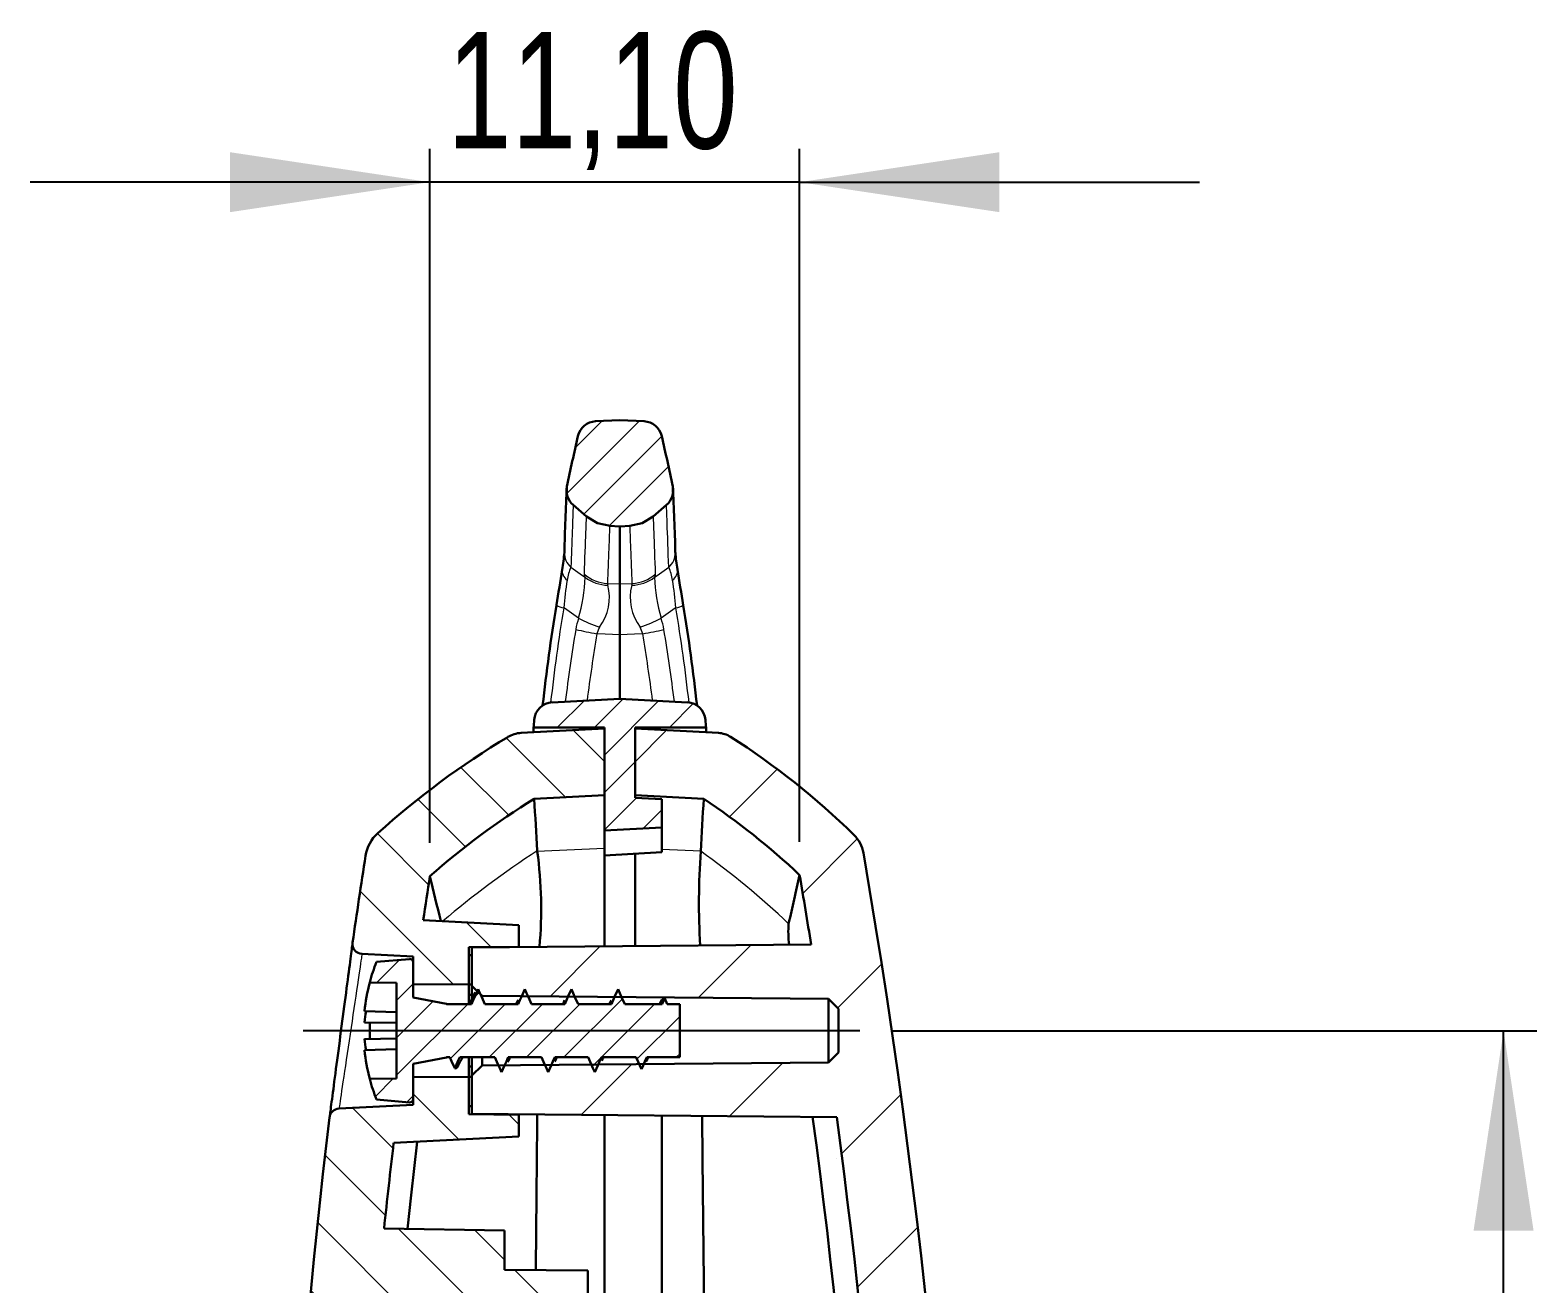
# Model space of a CAD drawing. Header units: millimetres. Extents: x 0 to 1188, y 0 to 841.
# Drawn here: x 201.19 to 246.42, y 396.75 to 434.39 of the extents above; entities that cross this region are included whole.
import ezdxf

# ---------------------------------------------------------------- set-up
doc = ezdxf.new("R2010")
doc.units = ezdxf.units.MM
doc.linetypes.add('SLD-Durchgehend', pattern=[0])
doc.styles.add('SLDTEXTSTYLE3', font='ARIALN.TTF', dxfattribs={"width": 0.87})
doc.dimstyles.new('SLDDIMSTYLE2', dxfattribs={"dimtxt": 3.5, "dimasz": 6, "dimexe": 0, "dimexo": 0.0625, "dimgap": 0.875, "dimtad": 1, "dimrnd": 1e-09, "dimzin": 12, "dimdsep": 46, "dimtxsty": 'SLDTEXTSTYLE3', "dimsah": 1, "dimcen": 0.09, "dimadec": 0, "dimazin": 3, "dimtfac": 1, "dimtofl": 0, "dimtmove": 0, "dimatfit": 3, "dimfxl": 0, "dimfrac": 2, "dimtolj": 1, "dimtzin": 12, "dimarcsym": 0})
doc.dimstyles.new('SLDDIMSTYLE3', dxfattribs={"dimtxt": 3.5, "dimasz": 6, "dimexe": 0, "dimexo": 0.0625, "dimgap": 0.875, "dimtad": 1, "dimrnd": 1e-09, "dimzin": 12, "dimdsep": 46, "dimtxsty": 'SLDTEXTSTYLE3', "dimsah": 1, "dimcen": 0.09, "dimadec": 0, "dimazin": 3, "dimtfac": 1, "dimtmove": 0, "dimatfit": 0, "dimfxl": 0, "dimfrac": 2, "dimtolj": 1, "dimtzin": 12, "dimarcsym": 0})

# ---------------------------------------------------------------- blocks, each defined once
blk = doc.blocks.new('_D_40')
for p, q in [((227.1, 404.354), (246.421, 404.354)), ((245.421, 374.354), (245.421, 404.354)), ((216.883, 374.354), (246.421, 374.354))]:
    blk.add_line(p, q)
for points in [[(245.421, 404.354), (244.521, 398.354), (246.321, 398.354)], [(245.421, 374.354), (246.321, 380.354), (244.521, 380.354)]]:
    blk.add_solid(points)
at = {"insert": (240.909, 386.925), "char_height": 3.5, "attachment_point": 1, "rotation": 90, "style": 'SLDTEXTSTYLE3'}
blk.add_mtext('30', dxfattribs=at)
blk = doc.blocks.new('_D_42')
for p, q in [((213.189, 409.996), (213.189, 430.824)), ((224.288, 410.025), (224.288, 430.824)), ((213.189, 429.824), (201.189, 429.824)), ((224.288, 429.824), (213.189, 429.824)), ((224.288, 429.824), (236.288, 429.824))]:
    blk.add_line(p, q)
for points in [[(213.189, 429.824), (207.189, 430.724), (207.189, 428.924)], [(224.288, 429.824), (230.288, 428.924), (230.288, 430.724)]]:
    blk.add_solid(points)
at = {"insert": (213.703, 434.336), "char_height": 3.5, "attachment_point": 1, "style": 'SLDTEXTSTYLE3'}
blk.add_mtext('11,10', dxfattribs=at)

msp = doc.modelspace()

# ---------------------------------------------------------------- hatches: boundary and pattern name
at = {"linetype": 'SLD-Durchgehend', "lineweight": 0}
h = msp.add_hatch(dxfattribs=at)
h.set_pattern_fill('ANSI31', scale=0.25, style=0)
edge = h.paths.add_edge_path(flags=0)
edge.add_line((218.891, 422.685), (218.165, 422.647))
edge.add_arc((218.195, 422.073), 0.575, 93, 166.9365)
edge.add_arc((273.647, 409.206), 57.5, 166.9365, 168.48359)
edge.add_spline(control_points=[(217.304, 420.686), (217.26, 420.467), (217.322, 420.284), (217.49, 420.138)], knot_values=[0, 0, 0, 0, 1, 1, 1, 1], weights=[1, 1, 1, 1], degree=3, periodic=0)
edge.add_spline(control_points=[(217.49, 420.138), (217.622, 420.023), (217.757, 419.906), (217.891, 419.789)], knot_values=[0, 0, 0, 0, 1, 1, 1, 1], weights=[1, 1, 1, 1], degree=3, periodic=0)
edge.add_spline(control_points=[(217.891, 419.789), (218.094, 419.612), (218.33, 419.518), (218.598, 419.507)], knot_values=[0, 0, 0, 0, 1, 1, 1, 1], weights=[1, 1, 1, 1], degree=3, periodic=0)
edge.add_line((218.598, 419.507), (218.891, 419.491))
edge.add_line((218.891, 419.491), (219.197, 419.507))
edge.add_spline(control_points=[(219.197, 419.507), (219.451, 419.521), (219.7, 419.621), (219.892, 419.789)], knot_values=[0, 0, 0, 0, 1, 1, 1, 1], weights=[1, 1, 1, 1], degree=3, periodic=0)
edge.add_spline(control_points=[(219.892, 419.789), (220.025, 419.905), (220.159, 420.021), (220.293, 420.138)], knot_values=[0, 0, 0, 0, 1, 1, 1, 1], weights=[1, 1, 1, 1], degree=3, periodic=0)
edge.add_spline(control_points=[(220.293, 420.138), (220.461, 420.284), (220.523, 420.467), (220.478, 420.686)], knot_values=[0, 0, 0, 0, 1, 1, 1, 1], weights=[1, 1, 1, 1], degree=3, periodic=0)
edge.add_arc((164.136, 409.206), 57.5, 11.51641, 13.0635)
edge.add_arc((219.588, 422.073), 0.575, 13.0635, 87)
edge.add_line((219.618, 422.647), (218.891, 422.685))
h = msp.add_hatch(dxfattribs=at)
h.set_pattern_fill('ANSI31', scale=0.25, style=0)
edge = h.paths.add_edge_path(flags=0)
edge.add_line((218.891, 414.316), (216.864, 414.21))
edge.add_arc((216.894, 413.636), 0.575, 93, 175.5371)
edge.add_arc((273.647, 409.206), 57.5, 175.53706, 175.7637)
edge.add_line((216.304, 413.454), (218.431, 413.454))
edge.add_line((218.431, 413.454), (218.431, 410.366))
edge.add_line((218.431, 410.366), (220.156, 410.456))
edge.add_line((220.156, 410.456), (220.156, 411.306))
edge.add_line((220.156, 411.306), (219.351, 411.348))
edge.add_line((219.351, 411.348), (219.351, 413.454))
edge.add_line((219.351, 413.454), (221.479, 413.454))
edge.add_arc((164.136, 409.206), 57.5, 4.2363, 4.46294)
edge.add_arc((220.888, 413.636), 0.575, 4.4629, 87)
edge.add_line((220.918, 414.21), (218.891, 414.316))
h = msp.add_hatch(dxfattribs=at)
h.set_pattern_fill('ANSI31', scale=0.5, angle=90, style=0)
edge = h.paths.add_edge_path(flags=0)
edge.add_line((218.431, 411.42), (218.431, 413.422))
edge.add_line((218.431, 413.422), (215.929, 413.291))
edge.add_spline(control_points=[(215.929, 413.291), (215.832, 413.286), (215.735, 413.264), (215.646, 413.228), (215.606, 413.211), (215.567, 413.192), (215.53, 413.17)], knot_values=[0, 0, 0, 0, 0.00029, 0.00029, 0.00029, 0.000418, 0.000418, 0.000418, 0.000418], weights=[1, 1, 1, 1, 1, 1, 1], degree=3, periodic=0)
edge.add_spline(control_points=[(215.53, 413.17), (214.744, 412.698), (213.981, 412.183), (213.251, 411.628), (212.69, 411.203), (212.147, 410.753), (211.625, 410.282)], knot_values=[0.00003, 0.00003, 0.00003, 0.00003, 0.002782, 0.002782, 0.002782, 0.004891, 0.004891, 0.004891, 0.004891], weights=[1, 1, 1, 1, 1, 1, 1], degree=3, periodic=0)
edge.add_spline(control_points=[(211.625, 410.282), (211.529, 410.196), (211.447, 410.092), (211.386, 409.979), (211.323, 409.863), (211.279, 409.735), (211.259, 409.604)], knot_values=[0, 0, 0, 0, 0.000386, 0.000386, 0.000386, 0.000782, 0.000782, 0.000782, 0.000782], weights=[1, 1, 1, 1, 1, 1, 1], degree=3, periodic=0)
edge.add_arc((438.541, 374.354), 230, 171.18392, 171.84033)
edge.add_arc((211.167, 406.956), 0.3, 171.8403, 267)
edge.add_line((211.151, 406.656), (212.688, 406.576))
edge.add_line((212.688, 406.576), (212.688, 405.739))
edge.add_line((212.688, 405.739), (214.358, 405.754))
edge.add_line((214.358, 405.754), (214.358, 406.862))
edge.add_line((214.358, 406.862), (215.858, 406.875))
edge.add_line((215.858, 406.875), (215.858, 407.525))
edge.add_line((215.858, 407.525), (212.989, 407.675))
edge.add_arc((438.541, 374.354), 228, 171.26057, 171.59628, ccw=False)
edge.add_spline(control_points=[(213.189, 408.996), (213.675, 409.424), (214.18, 409.83), (214.7, 410.215), (215.224, 410.602), (215.765, 410.967), (216.32, 411.309)], knot_values=[0.000026, 0.000026, 0.000026, 0.000026, 0.001967, 0.001967, 0.001967, 0.003921, 0.003921, 0.003921, 0.003921], weights=[1, 1, 1, 1, 1, 1, 1], degree=3, periodic=0)
edge.add_line((216.32, 411.309), (218.431, 411.42))
h = msp.add_hatch(dxfattribs=at)
h.set_pattern_fill('ANSI31', style=0)
edge = h.paths.add_edge_path(flags=0)
edge.add_line((214.451, 343.004), (214.451, 341.854))
edge.add_line((214.451, 341.854), (224.634, 341.765))
edge.add_arc((22.241, 374.354), 205, 350.26284, 350.85288, ccw=False)
edge.add_spline(control_points=[(224.288, 339.683), (223.846, 339.263), (223.384, 338.862), (222.907, 338.482), (222.425, 338.098), (221.925, 337.736), (221.411, 337.396)], knot_values=[0.000026, 0.000026, 0.000026, 0.000026, 0.001856, 0.001856, 0.001856, 0.003705, 0.003705, 0.003705, 0.003705], weights=[1, 1, 1, 1, 1, 1, 1], degree=3, periodic=0)
edge.add_line((221.411, 337.396), (219.351, 337.288))
edge.add_line((219.351, 337.288), (219.351, 335.285))
edge.add_line((219.351, 335.285), (221.85, 335.416))
edge.add_spline(control_points=[(221.85, 335.416), (221.934, 335.421), (222.018, 335.44), (222.096, 335.471), (222.137, 335.488), (222.177, 335.509), (222.215, 335.533)], knot_values=[0, 0, 0, 0, 0.000252, 0.000252, 0.000252, 0.000384, 0.000384, 0.000384, 0.000384], weights=[1, 1, 1, 1, 1, 1, 1], degree=3, periodic=0)
edge.add_spline(control_points=[(222.215, 335.533), (222.971, 336.016), (223.699, 336.544), (224.394, 337.112), (224.921, 337.543), (225.43, 337.998), (225.917, 338.475)], knot_values=[0.000029, 0.000029, 0.000029, 0.000029, 0.002719, 0.002719, 0.002719, 0.004762, 0.004762, 0.004762, 0.004762], weights=[1, 1, 1, 1, 1, 1, 1], degree=3, periodic=0)
edge.add_spline(control_points=[(225.917, 338.475), (225.997, 338.553), (226.065, 338.646), (226.114, 338.747), (226.157, 338.832), (226.187, 338.925), (226.203, 339.019)], knot_values=[0, 0, 0, 0, 0.000336, 0.000336, 0.000336, 0.000621, 0.000621, 0.000621, 0.000621], weights=[1, 1, 1, 1, 1, 1, 1], degree=3, periodic=0)
edge.add_arc((22.241, 374.354), 207, 350.1715, 369.8285)
edge.add_spline(control_points=[(226.203, 409.689), (226.184, 409.799), (226.146, 409.908), (226.091, 410.005), (226.045, 410.089), (225.985, 410.166), (225.917, 410.233)], knot_values=[0, 0, 0, 0, 0.000336, 0.000336, 0.000336, 0.000621, 0.000621, 0.000621, 0.000621], weights=[1, 1, 1, 1, 1, 1, 1], degree=3, periodic=0)
edge.add_spline(control_points=[(225.917, 410.233), (225.276, 410.86), (224.598, 411.45), (223.888, 411.998), (223.348, 412.414), (222.789, 412.808), (222.215, 413.175)], knot_values=[0.000031, 0.000031, 0.000031, 0.000031, 0.00272, 0.00272, 0.00272, 0.004764, 0.004764, 0.004764, 0.004764], weights=[1, 1, 1, 1, 1, 1, 1], degree=3, periodic=0)
edge.add_spline(control_points=[(222.215, 413.175), (222.144, 413.22), (222.064, 413.253), (221.983, 413.273), (221.939, 413.283), (221.895, 413.289), (221.85, 413.292)], knot_values=[0, 0, 0, 0, 0.000252, 0.000252, 0.000252, 0.000384, 0.000384, 0.000384, 0.000384], weights=[1, 1, 1, 1, 1, 1, 1], degree=3, periodic=0)
edge.add_line((221.85, 413.292), (219.351, 413.422))
edge.add_line((219.351, 413.422), (219.351, 411.42))
edge.add_line((219.351, 411.42), (221.411, 411.312))
edge.add_spline(control_points=[(221.411, 411.312), (221.921, 410.975), (222.417, 410.615), (222.895, 410.235), (223.377, 409.853), (223.842, 409.449), (224.288, 409.025)], knot_values=[0.000022, 0.000022, 0.000022, 0.000022, 0.001856, 0.001856, 0.001856, 0.003701, 0.003701, 0.003701, 0.003701], weights=[1, 1, 1, 1, 1, 1, 1], degree=3, periodic=0)
edge.add_arc((22.241, 374.354), 205, 9.14712, 9.73716, ccw=False)
edge.add_line((224.634, 406.943), (214.451, 406.854))
edge.add_line((214.451, 406.854), (214.451, 405.704))
edge.add_line((214.451, 405.704), (214.754, 405.401))
edge.add_line((214.754, 405.401), (225.151, 405.311))
edge.add_line((225.151, 405.311), (225.451, 405.005))
edge.add_line((225.451, 405.005), (225.451, 403.703))
edge.add_line((225.451, 403.703), (225.151, 403.397))
edge.add_line((225.151, 403.397), (214.754, 403.307))
edge.add_line((214.754, 403.307), (214.451, 403.004))
edge.add_line((214.451, 403.004), (214.451, 401.854))
edge.add_line((214.451, 401.854), (225.401, 401.758))
edge.add_arc((22.241, 374.354), 205, -7.68231, 7.68231, ccw=False)
edge.add_line((225.401, 346.949), (214.451, 346.854))
edge.add_line((214.451, 346.854), (214.451, 345.704))
edge.add_line((214.451, 345.704), (214.754, 345.401))
edge.add_line((214.754, 345.401), (225.151, 345.311))
edge.add_line((225.151, 345.311), (225.451, 345.005))
edge.add_line((225.451, 345.005), (225.451, 343.703))
edge.add_line((225.451, 343.703), (225.151, 343.397))
edge.add_line((225.151, 343.397), (214.754, 343.307))
edge.add_line((214.754, 343.307), (214.451, 343.004))
h = msp.add_hatch(dxfattribs=at)
h.set_pattern_fill('ANSI31', scale=0.25, style=0)
edge = h.paths.add_edge_path(flags=0)
edge.add_line((219.697, 403.554), (220.688, 403.554))
edge.add_line((220.688, 403.554), (220.688, 405.154))
edge.add_line((220.688, 405.154), (220.313, 405.154))
edge.add_spline(control_points=[(220.313, 405.154), (220.288, 405.21), (220.263, 405.266), (220.238, 405.322)], knot_values=[0.000308, 0.000308, 0.000308, 0.000308, 0.000492, 0.000492, 0.000492, 0.000492], weights=[1, 1, 1, 1], degree=3, periodic=0)
edge.add_spline(control_points=[(220.238, 405.322), (220.221, 405.284), (220.204, 405.245), (220.187, 405.207), (220.179, 405.189), (220.171, 405.171), (220.164, 405.154)], knot_values=[0, 0, 0, 0, 0.000127, 0.000127, 0.000127, 0.000185, 0.000185, 0.000185, 0.000185], weights=[1, 1, 1, 1, 1, 1, 1], degree=3, periodic=0)
edge.add_line((220.164, 405.154), (219.038, 405.154))
edge.add_spline(control_points=[(219.038, 405.154), (219.007, 405.224), (218.976, 405.293), (218.945, 405.363), (218.928, 405.403), (218.91, 405.443), (218.892, 405.483), (218.874, 405.524), (218.856, 405.564), (218.838, 405.604)], knot_values=[0, 0, 0, 0, 0.000229, 0.000229, 0.000229, 0.000361, 0.000361, 0.000361, 0.000492, 0.000492, 0.000492, 0.000492], weights=[1, 1, 1, 1, 1, 1, 1, 1, 1, 1], degree=3, periodic=0)
edge.add_spline(control_points=[(218.838, 405.604), (218.807, 405.534), (218.776, 405.464), (218.745, 405.394), (218.728, 405.354), (218.71, 405.314), (218.692, 405.274), (218.674, 405.234), (218.656, 405.194), (218.638, 405.154)], knot_values=[0, 0, 0, 0, 0.000229, 0.000229, 0.000229, 0.000361, 0.000361, 0.000361, 0.000492, 0.000492, 0.000492, 0.000492], weights=[1, 1, 1, 1, 1, 1, 1, 1, 1, 1], degree=3, periodic=0)
edge.add_line((218.638, 405.154), (217.638, 405.154))
edge.add_spline(control_points=[(217.638, 405.154), (217.607, 405.224), (217.576, 405.293), (217.545, 405.363), (217.528, 405.403), (217.51, 405.443), (217.492, 405.483), (217.474, 405.524), (217.456, 405.564), (217.438, 405.604)], knot_values=[0, 0, 0, 0, 0.000229, 0.000229, 0.000229, 0.000361, 0.000361, 0.000361, 0.000492, 0.000492, 0.000492, 0.000492], weights=[1, 1, 1, 1, 1, 1, 1, 1, 1, 1], degree=3, periodic=0)
edge.add_spline(control_points=[(217.438, 405.604), (217.407, 405.534), (217.376, 405.464), (217.345, 405.394), (217.328, 405.354), (217.31, 405.314), (217.292, 405.274), (217.274, 405.234), (217.256, 405.194), (217.238, 405.154)], knot_values=[0, 0, 0, 0, 0.000229, 0.000229, 0.000229, 0.000361, 0.000361, 0.000361, 0.000492, 0.000492, 0.000492, 0.000492], weights=[1, 1, 1, 1, 1, 1, 1, 1, 1, 1], degree=3, periodic=0)
edge.add_line((217.238, 405.154), (216.238, 405.154))
edge.add_spline(control_points=[(216.238, 405.154), (216.207, 405.224), (216.176, 405.293), (216.145, 405.363), (216.128, 405.403), (216.11, 405.443), (216.092, 405.483), (216.074, 405.524), (216.056, 405.564), (216.038, 405.604)], knot_values=[0, 0, 0, 0, 0.000229, 0.000229, 0.000229, 0.000361, 0.000361, 0.000361, 0.000492, 0.000492, 0.000492, 0.000492], weights=[1, 1, 1, 1, 1, 1, 1, 1, 1, 1], degree=3, periodic=0)
edge.add_spline(control_points=[(216.038, 405.604), (216.007, 405.534), (215.976, 405.464), (215.945, 405.394), (215.928, 405.354), (215.91, 405.314), (215.892, 405.274), (215.874, 405.234), (215.856, 405.194), (215.838, 405.154)], knot_values=[0, 0, 0, 0, 0.000229, 0.000229, 0.000229, 0.000361, 0.000361, 0.000361, 0.000492, 0.000492, 0.000492, 0.000492], weights=[1, 1, 1, 1, 1, 1, 1, 1, 1, 1], degree=3, periodic=0)
edge.add_line((215.838, 405.154), (214.838, 405.154))
edge.add_spline(control_points=[(214.838, 405.154), (214.807, 405.224), (214.776, 405.293), (214.745, 405.363), (214.728, 405.403), (214.71, 405.443), (214.692, 405.483), (214.674, 405.524), (214.656, 405.564), (214.638, 405.604)], knot_values=[0, 0, 0, 0, 0.000229, 0.000229, 0.000229, 0.000361, 0.000361, 0.000361, 0.000492, 0.000492, 0.000492, 0.000492], weights=[1, 1, 1, 1, 1, 1, 1, 1, 1, 1], degree=3, periodic=0)
edge.add_spline(control_points=[(214.638, 405.604), (214.607, 405.534), (214.576, 405.464), (214.545, 405.394), (214.528, 405.354), (214.51, 405.314), (214.492, 405.274), (214.474, 405.234), (214.456, 405.194), (214.438, 405.154)], knot_values=[0, 0, 0, 0, 0.000229, 0.000229, 0.000229, 0.000361, 0.000361, 0.000361, 0.000492, 0.000492, 0.000492, 0.000492], weights=[1, 1, 1, 1, 1, 1, 1, 1, 1, 1], degree=3, periodic=0)
edge.add_line((214.438, 405.154), (213.688, 405.154))
edge.add_line((213.688, 405.154), (213.688, 405.159))
edge.add_line((213.688, 405.159), (212.688, 405.354))
edge.add_line((212.688, 405.354), (212.688, 406.406))
edge.add_arc((212.588, 406.406), 0.1, 0, 95)
edge.add_line((212.58, 406.505), (211.588, 406.419))
edge.add_arc((216.719, 404.354), 5.53, 158.0747, 164.8359)
edge.add_line((211.381, 405.8), (212.188, 405.786))
edge.add_line((212.188, 405.786), (212.188, 402.921))
edge.add_line((212.188, 402.921), (211.381, 402.907))
edge.add_arc((216.719, 404.354), 5.53, 195.1641, 201.9253)
edge.add_line((211.588, 402.289), (212.58, 402.202))
edge.add_arc((212.588, 402.302), 0.1, 265, 360)
edge.add_line((212.688, 402.302), (212.688, 403.354))
edge.add_line((212.688, 403.354), (213.688, 403.548))
edge.add_line((213.688, 403.548), (213.688, 403.554))
edge.add_line((213.688, 403.554), (213.792, 403.554))
edge.add_spline(control_points=[(213.792, 403.554), (213.808, 403.517), (213.825, 403.48), (213.841, 403.443), (213.874, 403.37), (213.906, 403.297), (213.938, 403.224)], knot_values=[0.000132, 0.000132, 0.000132, 0.000132, 0.000253, 0.000253, 0.000253, 0.000492, 0.000492, 0.000492, 0.000492], weights=[1, 1, 1, 1, 1, 1, 1], degree=3, periodic=0)
edge.add_spline(control_points=[(213.938, 403.224), (213.956, 403.263), (213.973, 403.301), (213.99, 403.34), (214.007, 403.378), (214.024, 403.417), (214.041, 403.456), (214.056, 403.488), (214.07, 403.521), (214.085, 403.554)], knot_values=[0, 0, 0, 0, 0.000127, 0.000127, 0.000127, 0.000253, 0.000253, 0.000253, 0.000361, 0.000361, 0.000361, 0.000361], weights=[1, 1, 1, 1, 1, 1, 1, 1, 1, 1], degree=3, periodic=0)
edge.add_line((214.085, 403.554), (215.138, 403.554))
edge.add_spline(control_points=[(215.138, 403.554), (215.169, 403.484), (215.201, 403.414), (215.232, 403.344), (215.249, 403.304), (215.267, 403.264), (215.285, 403.224), (215.303, 403.184), (215.321, 403.144), (215.338, 403.104)], knot_values=[0, 0, 0, 0, 0.000229, 0.000229, 0.000229, 0.000361, 0.000361, 0.000361, 0.000492, 0.000492, 0.000492, 0.000492], weights=[1, 1, 1, 1, 1, 1, 1, 1, 1, 1], degree=3, periodic=0)
edge.add_spline(control_points=[(215.338, 403.104), (215.369, 403.174), (215.401, 403.243), (215.432, 403.313), (215.449, 403.353), (215.467, 403.393), (215.485, 403.433), (215.503, 403.474), (215.521, 403.514), (215.538, 403.554)], knot_values=[0, 0, 0, 0, 0.000229, 0.000229, 0.000229, 0.000361, 0.000361, 0.000361, 0.000492, 0.000492, 0.000492, 0.000492], weights=[1, 1, 1, 1, 1, 1, 1, 1, 1, 1], degree=3, periodic=0)
edge.add_line((215.538, 403.554), (216.538, 403.554))
edge.add_spline(control_points=[(216.538, 403.554), (216.569, 403.484), (216.601, 403.414), (216.632, 403.344), (216.649, 403.304), (216.667, 403.264), (216.685, 403.224), (216.703, 403.184), (216.721, 403.144), (216.738, 403.104)], knot_values=[0, 0, 0, 0, 0.000229, 0.000229, 0.000229, 0.000361, 0.000361, 0.000361, 0.000492, 0.000492, 0.000492, 0.000492], weights=[1, 1, 1, 1, 1, 1, 1, 1, 1, 1], degree=3, periodic=0)
edge.add_spline(control_points=[(216.738, 403.104), (216.769, 403.174), (216.801, 403.243), (216.832, 403.313), (216.849, 403.353), (216.867, 403.393), (216.885, 403.433), (216.903, 403.474), (216.921, 403.514), (216.938, 403.554)], knot_values=[0, 0, 0, 0, 0.000229, 0.000229, 0.000229, 0.000361, 0.000361, 0.000361, 0.000492, 0.000492, 0.000492, 0.000492], weights=[1, 1, 1, 1, 1, 1, 1, 1, 1, 1], degree=3, periodic=0)
edge.add_line((216.938, 403.554), (217.938, 403.554))
edge.add_spline(control_points=[(217.938, 403.554), (217.969, 403.484), (218.001, 403.414), (218.032, 403.344), (218.049, 403.304), (218.067, 403.264), (218.085, 403.224), (218.103, 403.184), (218.121, 403.144), (218.138, 403.104)], knot_values=[0, 0, 0, 0, 0.000229, 0.000229, 0.000229, 0.000361, 0.000361, 0.000361, 0.000492, 0.000492, 0.000492, 0.000492], weights=[1, 1, 1, 1, 1, 1, 1, 1, 1, 1], degree=3, periodic=0)
edge.add_spline(control_points=[(218.138, 403.104), (218.169, 403.174), (218.201, 403.243), (218.232, 403.313), (218.249, 403.353), (218.267, 403.393), (218.285, 403.433), (218.303, 403.474), (218.321, 403.514), (218.338, 403.554)], knot_values=[0, 0, 0, 0, 0.000229, 0.000229, 0.000229, 0.000361, 0.000361, 0.000361, 0.000492, 0.000492, 0.000492, 0.000492], weights=[1, 1, 1, 1, 1, 1, 1, 1, 1, 1], degree=3, periodic=0)
edge.add_line((218.338, 403.554), (219.38, 403.554))
edge.add_spline(control_points=[(219.38, 403.554), (219.383, 403.546), (219.387, 403.539), (219.39, 403.532), (219.407, 403.493), (219.424, 403.455), (219.441, 403.416), (219.474, 403.343), (219.506, 403.27), (219.538, 403.198)], knot_values=[0.000103, 0.000103, 0.000103, 0.000103, 0.000127, 0.000127, 0.000127, 0.000253, 0.000253, 0.000253, 0.000492, 0.000492, 0.000492, 0.000492], weights=[1, 1, 1, 1, 1, 1, 1, 1, 1, 1], degree=3, periodic=0)
edge.add_spline(control_points=[(219.538, 403.198), (219.556, 403.236), (219.573, 403.275), (219.59, 403.313), (219.607, 403.352), (219.624, 403.39), (219.641, 403.429), (219.66, 403.47), (219.678, 403.512), (219.697, 403.554)], knot_values=[0, 0, 0, 0, 0.000127, 0.000127, 0.000127, 0.000253, 0.000253, 0.000253, 0.00039, 0.00039, 0.00039, 0.00039], weights=[1, 1, 1, 1, 1, 1, 1, 1, 1, 1], degree=3, periodic=0)
h = msp.add_hatch(dxfattribs=at)
h.set_pattern_fill('ANSI31', scale=0.5, angle=90, style=0)
edge = h.paths.add_edge_path(flags=0)
edge.add_line((210.701, 365.82), (210.901, 365.82))
edge.add_arc((438.541, 374.354), 227.8, 182.10658, 182.14695, ccw=False)
edge.add_line((210.895, 365.98), (210.695, 365.98))
edge.add_arc((438.541, 374.354), 228, 181.99721, 182.10473, ccw=False)
edge.add_line((210.68, 366.408), (210.88, 366.408))
edge.add_arc((438.541, 374.354), 227.8, 181.95861, 181.99897, ccw=False)
edge.add_line((210.874, 366.568), (210.674, 366.568))
edge.add_arc((438.541, 374.354), 228, 180.89591, 181.95689, ccw=False)
edge.add_line((210.569, 370.789), (210.375, 370.789))
edge.add_line((210.375, 370.789), (210.375, 371.101))
edge.add_line((210.375, 371.101), (210.575, 371.101))
edge.add_line((210.575, 371.101), (210.575, 371.258))
edge.add_line((210.575, 371.258), (210.375, 371.258))
edge.add_line((210.375, 371.258), (210.375, 371.597))
edge.add_line((210.375, 371.597), (210.575, 371.597))
edge.add_line((210.575, 371.597), (210.575, 371.806))
edge.add_line((210.575, 371.806), (210.375, 371.806))
edge.add_line((210.375, 371.806), (210.375, 372.458))
edge.add_line((210.375, 372.458), (210.575, 372.458))
edge.add_line((210.575, 372.458), (210.575, 372.593))
edge.add_line((210.575, 372.593), (210.375, 372.593))
edge.add_line((210.375, 372.593), (210.375, 372.983))
edge.add_line((210.375, 372.983), (210.575, 372.983))
edge.add_line((210.575, 372.983), (210.575, 373.123))
edge.add_line((210.575, 373.123), (210.375, 373.123))
edge.add_line((210.375, 373.123), (210.375, 373.639))
edge.add_line((210.375, 373.639), (210.575, 373.639))
edge.add_line((210.575, 373.639), (210.575, 373.939))
edge.add_line((210.575, 373.939), (210.375, 373.939))
edge.add_line((210.375, 373.939), (210.375, 374.451))
edge.add_line((210.375, 374.451), (210.575, 374.451))
edge.add_line((210.575, 374.451), (210.575, 374.589))
edge.add_line((210.575, 374.589), (210.375, 374.589))
edge.add_line((210.375, 374.589), (210.375, 374.944))
edge.add_line((210.375, 374.944), (210.575, 374.944))
edge.add_line((210.575, 374.944), (210.575, 375.082))
edge.add_line((210.575, 375.082), (210.375, 375.082))
edge.add_line((210.375, 375.082), (210.375, 375.778))
edge.add_line((210.375, 375.778), (210.575, 375.778))
edge.add_line((210.575, 375.778), (210.575, 375.904))
edge.add_line((210.575, 375.904), (210.375, 375.904))
edge.add_line((210.375, 375.904), (210.375, 376.066))
edge.add_line((210.375, 376.066), (210.575, 376.066))
edge.add_line((210.575, 376.066), (210.575, 376.253))
edge.add_line((210.575, 376.253), (210.375, 376.253))
edge.add_line((210.375, 376.253), (210.375, 376.287))
edge.add_line((210.375, 376.287), (210.575, 376.287))
edge.add_line((210.575, 376.287), (210.575, 376.492))
edge.add_line((210.575, 376.492), (210.375, 376.492))
edge.add_line((210.375, 376.492), (210.375, 376.789))
edge.add_line((210.375, 376.789), (210.554, 376.789))
edge.add_arc((438.541, 374.354), 228, 178.66349, 179.38807, ccw=False)
edge.add_line((210.603, 379.672), (210.803, 379.672))
edge.add_arc((438.541, 374.354), 227.8, 178.556, 178.66231, ccw=False)
edge.add_line((210.814, 380.094), (210.614, 380.094))
edge.add_arc((438.541, 374.354), 228, 174.98532, 178.55727, ccw=False)
edge.add_line((211.414, 394.284), (215.431, 394.354))
edge.add_line((215.431, 394.354), (215.431, 395.532))
edge.add_line((215.431, 395.532), (217.931, 395.554))
edge.add_line((217.931, 395.554), (217.931, 397.154))
edge.add_line((217.931, 397.154), (215.431, 397.176))
edge.add_line((215.431, 397.176), (215.431, 398.354))
edge.add_line((215.431, 398.354), (211.815, 398.417))
edge.add_arc((438.541, 374.354), 228, 173.29224, 173.94176, ccw=False)
edge.add_line((212.102, 400.985), (215.858, 401.182))
edge.add_line((215.858, 401.182), (215.858, 401.832))
edge.add_line((215.858, 401.832), (214.358, 401.845))
edge.add_line((214.358, 401.845), (214.358, 402.954))
edge.add_line((214.358, 402.954), (212.688, 402.968))
edge.add_line((212.688, 402.968), (212.688, 402.132))
edge.add_line((212.688, 402.132), (210.461, 402.015))
edge.add_arc((210.477, 401.716), 0.3, 93, 173.1587)
edge.add_arc((438.541, 374.354), 230, 173.15872, 186.84136)
edge.add_arc((210.477, 346.992), 0.3, 186.8414, 267)
edge.add_line((210.461, 346.692), (212.688, 346.576))
edge.add_line((212.688, 346.576), (212.688, 345.739))
edge.add_line((212.688, 345.739), (214.358, 345.754))
edge.add_line((214.358, 345.754), (214.358, 346.862))
edge.add_line((214.358, 346.862), (215.858, 346.875))
edge.add_line((215.858, 346.875), (215.858, 347.525))
edge.add_line((215.858, 347.525), (212.102, 347.722))
edge.add_arc((438.541, 374.354), 228, 186.05832, 186.70784, ccw=False)
edge.add_line((211.815, 350.291), (215.431, 350.354))
edge.add_line((215.431, 350.354), (215.431, 351.532))
edge.add_line((215.431, 351.532), (217.931, 351.554))
edge.add_line((217.931, 351.554), (217.931, 353.154))
edge.add_line((217.931, 353.154), (215.431, 353.176))
edge.add_line((215.431, 353.176), (215.431, 354.354))
edge.add_line((215.431, 354.354), (211.414, 354.424))
edge.add_arc((438.541, 374.354), 228, 183.94449, 185.01476, ccw=False)
edge.add_line((211.081, 358.67), (211.482, 358.67))
edge.add_arc((438.541, 374.354), 227.6, 183.90097, 183.95143, ccw=False)
edge.add_line((211.469, 358.87), (211.068, 358.87))
edge.add_arc((438.541, 374.354), 228, 183.79337, 183.89411, ccw=False)
edge.add_line((211.041, 359.27), (211.442, 359.27))
edge.add_arc((438.541, 374.354), 227.6, 183.30839, 183.80004, ccw=False)
edge.add_line((211.321, 361.219), (210.92, 361.219))
edge.add_arc((438.541, 374.354), 228, 183.2143, 183.30258, ccw=False)
edge.add_line((210.9, 361.57), (211.301, 361.57))
edge.add_arc((438.541, 374.354), 227.6, 183.16953, 183.21995, ccw=False)
edge.add_line((211.29, 361.77), (210.889, 361.77))
edge.add_arc((438.541, 374.354), 228, 182.14506, 183.16396, ccw=False)

# ---------------------------------------------------------------- linework, layer by layer
at = {"color": 7, "linetype": 'SLD-Durchgehend', "lineweight": 30}
for p, q in [((218.165, 422.647), (218.891, 422.685)), ((218.891, 422.685), (219.618, 422.647)), ((217.488, 420.14), (217.891, 419.789)), ((219.892, 419.789), (220.293, 420.138)), ((218.586, 419.507), (218.891, 419.491)), ((218.891, 419.491), (219.197, 419.507)), ((218.891, 417.764), (218.891, 419.491)), ((219.197, 419.507), (219.197, 419.507)), ((218.891, 417.764), (218.891, 416.239)), ((216.989, 417.135), (216.988, 417.128)), ((218.891, 414.316), (218.891, 416.239)), ((218.891, 414.316), (216.864, 414.21)), ((220.918, 414.21), (218.891, 414.316)), ((218.431, 413.422), (215.929, 413.291)), ((216.304, 413.454), (218.431, 413.454)), ((216.304, 413.311), (216.304, 413.454)), ((218.431, 410.366), (218.431, 413.454)), ((218.431, 413.422), (218.431, 411.42)), ((219.351, 413.454), (221.479, 413.454)), ((219.351, 413.454), (219.351, 411.348)), ((221.85, 413.292), (219.351, 413.422)), ((219.351, 413.422), (219.351, 411.42)), ((221.479, 413.311), (221.479, 413.454)), ((218.431, 411.42), (216.32, 411.309)), ((221.411, 411.312), (219.351, 411.42)), ((220.156, 411.306), (219.351, 411.348)), ((220.156, 411.306), (220.156, 410.456)), ((218.431, 410.366), (220.156, 410.456)), ((218.431, 409.613), (218.431, 410.366)), ((220.156, 409.716), (220.156, 410.456)), ((220.156, 409.716), (218.431, 409.613)), ((218.431, 406.889), (218.431, 409.608)), ((219.351, 406.897), (219.351, 409.668)), ((215.858, 407.525), (212.989, 407.675)), ((215.858, 406.875), (215.858, 407.525)), ((211.151, 406.656), (212.688, 406.576)), ((215.858, 406.875), (214.358, 406.862)), ((214.358, 405.754), (214.358, 406.862)), ((224.634, 406.943), (214.451, 406.854)), ((214.451, 406.854), (214.451, 405.704)), ((215.858, 406.866), (215.858, 406.875)), ((212.58, 406.505), (211.588, 406.419)), ((212.688, 405.739), (212.688, 406.576)), ((212.688, 405.354), (212.688, 406.406)), ((214.358, 406.621), (214.451, 406.623)), ((211.381, 405.8), (212.188, 405.786)), ((212.188, 405.786), (212.188, 402.921)), ((214.358, 405.754), (212.688, 405.739)), ((214.358, 405.754), (214.358, 405.154)), ((214.451, 405.736), (214.358, 405.739)), ((212.688, 405.354), (213.688, 405.159)), ((214.358, 405.426), (214.451, 405.425)), ((214.451, 405.704), (214.754, 405.401)), ((214.451, 405.306), (214.451, 405.704)), ((225.151, 405.311), (214.754, 405.401)), ((214.754, 405.401), (214.754, 405.346)), ((220.313, 405.154), (220.238, 405.322)), ((225.451, 405.005), (225.151, 405.311)), ((225.151, 403.397), (225.151, 405.311)), ((212.188, 404.908), (211.225, 404.937)), ((213.688, 405.154), (213.688, 405.159)), ((213.688, 405.154), (214.438, 405.154)), ((214.838, 405.154), (215.838, 405.154)), ((216.238, 405.154), (217.238, 405.154)), ((217.638, 405.154), (218.638, 405.154)), ((219.038, 405.154), (220.164, 405.154)), ((220.313, 405.154), (220.688, 405.154)), ((220.688, 403.554), (220.688, 405.154)), ((225.451, 405.005), (225.451, 403.703)), ((212.188, 404.586), (211.225, 404.603)), ((212.188, 404.121), (211.225, 404.104)), ((212.188, 403.8), (211.225, 403.771)), ((213.688, 403.548), (212.688, 403.354)), ((213.792, 403.554), (213.688, 403.554)), ((213.688, 403.548), (213.688, 403.554)), ((215.138, 403.554), (214.085, 403.554)), ((214.358, 403.554), (214.358, 402.954)), ((214.451, 403.004), (214.451, 403.554)), ((214.754, 403.554), (214.754, 403.307)), ((216.538, 403.554), (215.538, 403.554)), ((217.938, 403.554), (216.938, 403.554)), ((219.38, 403.554), (218.338, 403.554)), ((220.688, 403.554), (219.697, 403.554)), ((225.151, 403.397), (225.451, 403.703)), ((212.688, 402.302), (212.688, 403.354)), ((214.358, 403.282), (214.451, 403.282)), ((214.754, 403.307), (214.451, 403.004)), ((214.754, 403.307), (225.151, 403.397)), ((212.188, 402.921), (211.381, 402.907)), ((212.688, 402.132), (212.688, 402.968)), ((212.688, 402.968), (214.358, 402.954)), ((214.358, 402.968), (214.451, 402.971)), ((214.358, 401.845), (214.358, 402.954)), ((214.451, 403.004), (214.451, 401.854)), ((212.688, 402.132), (210.461, 402.015)), ((211.588, 402.289), (212.58, 402.202)), ((214.358, 402.086), (214.451, 402.085)), ((214.358, 401.845), (215.858, 401.832)), ((214.451, 401.854), (225.401, 401.758)), ((215.858, 401.832), (215.858, 401.842)), ((215.858, 401.182), (215.858, 401.832)), ((218.431, 346.889), (218.431, 401.819)), ((220.156, 346.904), (220.156, 401.804)), ((212.102, 400.985), (215.858, 401.182)), ((215.431, 398.354), (211.815, 398.417)), ((215.431, 398.354), (215.431, 397.176)), ((217.931, 397.154), (215.431, 397.176)), ((217.931, 395.554), (217.931, 397.154))]:
    msp.add_line(p, q, dxfattribs=at)
at = {"color": 7, "linetype": 'SLD-Durchgehend', "lineweight": 0}
for p, q in [((218.519, 417.78), (218.891, 417.764)), ((218.891, 417.764), (219.264, 417.78)), ((218.431, 409.824), (216.404, 409.736)), ((221.322, 409.738), (220.156, 409.789))]:
    msp.add_line(p, q, dxfattribs=at)
msp.add_line((226.1, 404.354), (209.385, 404.354))
at = {"color": 7, "linetype": 'SLD-Durchgehend', "lineweight": 0, "flags": 128}
for points in [[(217.49, 420.138), (217.49, 420.138), (217.49, 420.131), (217.489, 420.11), (217.488, 420.075), (217.486, 420.027), (217.484, 419.976), (217.482, 419.916), (217.48, 419.846), (217.477, 419.766), (217.474, 419.677), (217.47, 419.579), (217.467, 419.471), (217.462, 419.353), (217.458, 419.226), (217.453, 419.089), (217.448, 418.943), (217.443, 418.788), (217.438, 418.665), (217.434, 418.537), (217.429, 418.404), (217.425, 418.265)], [(217.827, 418.054), (217.833, 418.23), (217.839, 418.398), (217.845, 418.555), (217.852, 418.732), (217.858, 418.896), (217.864, 419.046), (217.869, 419.182), (217.873, 419.304), (217.877, 419.417), (217.881, 419.516), (217.884, 419.599), (217.886, 419.667), (217.888, 419.72), (217.889, 419.758), (217.89, 419.781), (217.891, 419.789), (217.891, 419.789)], [(219.892, 419.789), (219.892, 419.789), (219.892, 419.781), (219.893, 419.758), (219.895, 419.721), (219.897, 419.668), (219.899, 419.6), (219.902, 419.516), (219.905, 419.418), (219.909, 419.304), (219.914, 419.182), (219.919, 419.046), (219.925, 418.896), (219.931, 418.732), (219.937, 418.555), (219.943, 418.398), (219.95, 418.23), (219.956, 418.054)], [(220.358, 418.265), (220.352, 418.449), (220.346, 418.623), (220.34, 418.788), (220.334, 418.973), (220.328, 419.145), (220.322, 419.303), (220.317, 419.448), (220.312, 419.579), (220.308, 419.696), (220.305, 419.799), (220.301, 419.889), (220.299, 419.965), (220.297, 420.027), (220.295, 420.075), (220.294, 420.11), (220.293, 420.131), (220.293, 420.138)], [(218.586, 419.507), (218.586, 419.5), (218.585, 419.477), (218.583, 419.44), (218.581, 419.387), (218.579, 419.319), (218.576, 419.236), (218.572, 419.138), (218.568, 419.025), (218.564, 418.924), (218.559, 418.814), (218.555, 418.695), (218.549, 418.566), (218.544, 418.428), (218.538, 418.28), (218.533, 418.163), (218.529, 418.04), (218.524, 417.913), (218.519, 417.78)], [(219.264, 417.78), (219.259, 417.913), (219.254, 418.04), (219.249, 418.163), (219.245, 418.28), (219.239, 418.427), (219.233, 418.566), (219.228, 418.695), (219.223, 418.814), (219.219, 418.924), (219.215, 419.025), (219.211, 419.138), (219.207, 419.236), (219.204, 419.319), (219.202, 419.386), (219.2, 419.439), (219.198, 419.477), (219.197, 419.5), (219.197, 419.507)], [(217.425, 418.265), (217.772, 418.019), (217.847, 417.965)], [(217.847, 417.965), (217.831, 418.014), (217.827, 418.054)], [(219.935, 417.965), (220.011, 418.019), (220.358, 418.265)], [(219.956, 418.054), (219.951, 418.015), (219.935, 417.965)], [(218.519, 417.78), (218.521, 417.757), (218.534, 417.727)], [(219.248, 417.727), (219.262, 417.756), (219.264, 417.78)], [(217.653, 416.734), (217.226, 417.035), (217.208, 417.048)], [(220.575, 417.048), (220.557, 417.035), (220.13, 416.734)], [(218.284, 416.468), (218.238, 416.373), (218.204, 416.269)], [(218.891, 416.239), (218.456, 416.258), (218.204, 416.269)], [(219.579, 416.269), (219.327, 416.258), (218.891, 416.239)], [(219.579, 416.269), (219.546, 416.371), (219.499, 416.468)], [(211.151, 406.656), (211.15, 406.648), (211.146, 406.625), (211.14, 406.584), (211.132, 406.528), (211.132, 406.526), (211.121, 406.454), (211.108, 406.368), (211.093, 406.265), (211.075, 406.147), (211.056, 406.019), (211.035, 405.88), (211.012, 405.725), (210.988, 405.56), (210.962, 405.39), (210.936, 405.213), (210.908, 405.024), (210.879, 404.831), (210.851, 404.64), (210.822, 404.446), (210.792, 404.247), (210.763, 404.048), (210.734, 403.857), (210.707, 403.671), (210.679, 403.483), (210.652, 403.302), (210.627, 403.134), (210.603, 402.974), (210.58, 402.819), (210.559, 402.675), (210.54, 402.547), (210.523, 402.432), (210.507, 402.326), (210.494, 402.235), (210.483, 402.161), (210.474, 402.101), (210.467, 402.056), (210.463, 402.027), (210.462, 402.018), (210.461, 402.015)]]:
    msp.add_lwpolyline(points, dxfattribs=at)
at = {"color": 7, "linetype": 'SLD-Durchgehend', "lineweight": 30, "flags": 128}
for points in [[(217.891, 419.789), (218.22, 419.586), (218.598, 419.507)], [(219.892, 419.789), (219.566, 419.587), (219.191, 419.507)], [(210.179, 401.751), (210.179, 401.755), (210.181, 401.765), (210.183, 401.784), (210.187, 401.811), (210.191, 401.845), (210.197, 401.888), (210.204, 401.94), (210.212, 401.999), (210.22, 402.064), (210.23, 402.136), (210.24, 402.214), (210.251, 402.302), (210.264, 402.396), (210.277, 402.496), (210.291, 402.6), (210.305, 402.709), (210.32, 402.824), (210.336, 402.946), (210.353, 403.073), (210.37, 403.204), (210.387, 403.336), (210.405, 403.471), (210.423, 403.609), (210.442, 403.753), (210.462, 403.899), (210.481, 404.047), (210.5, 404.193), (210.519, 404.339), (210.539, 404.485), (210.558, 404.635), (210.578, 404.784), (210.598, 404.932), (210.616, 405.075), (210.635, 405.215), (210.653, 405.353), (210.671, 405.491), (210.689, 405.626), (210.706, 405.757), (210.722, 405.879), (210.738, 405.997), (210.753, 406.109), (210.767, 406.22), (210.781, 406.324), (210.794, 406.422), (210.805, 406.51), (210.816, 406.591), (210.826, 406.666), (210.835, 406.735), (210.843, 406.797), (210.85, 406.851), (210.856, 406.895), (210.861, 406.931), (210.865, 406.96), (210.868, 406.981), (210.869, 406.994), (210.87, 406.998)], [(214.438, 405.154), (214.492, 405.274), (214.545, 405.394), (214.638, 405.604)], [(214.638, 405.604), (214.692, 405.483), (214.745, 405.363), (214.838, 405.154)], [(215.838, 405.154), (215.892, 405.274), (215.945, 405.394), (216.038, 405.604)], [(216.038, 405.604), (216.092, 405.483), (216.145, 405.363), (216.238, 405.154)], [(217.238, 405.154), (217.292, 405.274), (217.345, 405.394), (217.438, 405.604)], [(217.438, 405.604), (217.492, 405.483), (217.545, 405.363), (217.638, 405.154)], [(218.638, 405.154), (218.692, 405.274), (218.745, 405.394), (218.838, 405.604)], [(218.838, 405.604), (218.892, 405.483), (218.945, 405.363), (219.038, 405.154)], [(220.124, 405.224), (220.151, 405.27), (220.18, 405.304), (220.209, 405.322), (220.238, 405.322)], [(220.238, 405.322), (220.187, 405.207), (220.164, 405.154)], [(220.125, 405.225), (220.09, 405.158), (220.088, 405.154)], [(213.792, 403.554), (213.841, 403.443), (213.938, 403.224)], [(213.938, 403.224), (213.99, 403.34), (214.041, 403.456), (214.085, 403.554)], [(215.338, 403.104), (215.285, 403.224), (215.232, 403.344), (215.138, 403.554)], [(215.538, 403.554), (215.485, 403.433), (215.432, 403.313), (215.338, 403.104)], [(216.738, 403.104), (216.685, 403.224), (216.632, 403.344), (216.538, 403.554)], [(216.938, 403.554), (216.885, 403.433), (216.832, 403.313), (216.738, 403.104)], [(218.138, 403.104), (218.085, 403.224), (218.032, 403.344), (217.938, 403.554)], [(218.338, 403.554), (218.285, 403.433), (218.232, 403.313), (218.138, 403.104)], [(219.38, 403.554), (219.39, 403.532), (219.441, 403.416), (219.538, 403.198)], [(219.538, 403.198), (219.59, 403.313), (219.641, 403.429), (219.697, 403.554)], [(214.041, 403.312), (214.026, 403.282), (214.004, 403.251), (213.982, 403.231), (213.96, 403.222), (213.938, 403.224)], [(216.373, 397.167), (216.373, 397.235), (216.391, 399.403), (216.409, 401.57), (216.411, 401.837)], [(221.366, 346.914), (221.369, 347.298), (221.389, 349.544), (221.408, 351.792), (221.428, 354.041), (221.447, 356.292), (221.465, 358.543), (221.482, 360.795), (221.495, 362.731), (221.508, 364.667), (221.518, 366.604), (221.527, 368.541), (221.534, 370.479), (221.538, 372.416), (221.54, 374.354), (221.538, 376.229), (221.534, 378.104), (221.528, 379.978), (221.52, 381.853), (221.509, 383.727), (221.498, 385.6), (221.482, 387.848), (221.465, 390.095), (221.447, 392.341), (221.428, 394.586), (221.409, 396.83), (221.393, 398.656), (221.377, 400.482), (221.366, 401.794)], [(212.806, 401.022), (212.623, 399.417), (212.517, 398.405)]]:
    msp.add_lwpolyline(points, dxfattribs=at)
at = {"color": 7, "linetype": 'SLD-Durchgehend', "lineweight": 30}
for centre, radius, start, end in [((218.195, 422.073), 0.575, 93, 166.9365), ((219.588, 422.073), 0.575, 13.0635, 87), ((273.647, 409.206), 57.5, 166.9365, 168.48359), ((164.136, 409.206), 57.5, 11.51641, 13.0635), ((273.763, 417.448), 56.551, 176.7175, 178.7219), ((217.835, 420.56), 0.545, 166.6226, 230.8048), ((219.948, 420.56), 0.545, 309.1952, 13.3774), ((164.3, 417.459), 56.271, 1.2737, 3.2881), ((210.83, 419.278), 6.421, 350.253, 354.9248), ((226.556, 419.23), 6.021, 184.9578, 189.8431), ((107.685, 435.161), 110.781, 350.63528, 351.1897), ((325.138, 434.365), 105.758, 188.791, 189.38032), ((274.576, 407.684), 58.357, 170.68699, 173.67507), ((164.372, 407.836), 57.182, 6.3019, 9.3513), ((216.894, 413.636), 0.575, 93, 175.5371), ((220.888, 413.636), 0.575, 4.4629, 87), ((273.647, 409.206), 57.5, 175.53706, 175.7637), ((164.136, 409.206), 57.5, 4.2363, 4.46294), ((228.434, 391.632), 25.107, 120.9278, 132.0289), ((215.974, 412.43), 0.863, 93.0024, 120.9382), ((221.811, 412.542), 0.75, 57.4343, 86.9975), ((209.833, 393.79), 23.002, 45.632, 57.4321), ((228.434, 391.632), 23.107, 121.6188, 131.282), ((137.165, 405.959), 79.335, 2.74474, 3.86674), ((312.333, 405.348), 91.117, 176.24736, 177.2376), ((209.833, 393.79), 21.001, 46.5052, 56.5443), ((212.395, 409.428), 1.15, 132.043, 171.184), ((225.218, 409.518), 1, 9.8285, 45.6317), ((438.541, 374.354), 230, 171.18392, 171.84033), ((203.53, 408.004), 12.999, 355.0041, 7.6583), ((243.062, 408.185), 21.796, 175.9104, 183.3442), ((22.241, 374.354), 207, 350.1715, 9.8285), ((438.541, 374.354), 228, 171.26057, 171.59628), ((363.46, 444.601), 154.431, 193.3297, 193.84441), ((65.208, 444.133), 162.908, 347.02798, 347.55472), ((22.241, 374.354), 205, 9.14712, 9.73716), ((227.075, 407.319), 3.126, 175.5013, 187.0142), ((211.167, 406.956), 0.3, 171.8403, 267), ((216.719, 404.354), 5.53, 158.0747, 164.8359), ((212.588, 406.406), 0.1, 0, 95), ((216.723, 404.354), 5.529, 164.8332, 173.9476), ((199.178, 412.866), 17.043, 333.0944, 334.4291), ((204.874, 410.708), 12.235, 333.0008, 333.6877), ((215.394, 404.159), 4.193, 169.3322, 173.9207), ((206.32, 410.684), 12.183, 333.0034, 333.6248), ((208.513, 410.284), 11.295, 332.9861, 333.584), ((216.744, 404.354), 5.363, 177.365, 182.635), ((215.395, 404.549), 4.194, 186.0796, 190.6675), ((216.723, 404.354), 5.529, 186.0524, 195.1668), ((225.319, 397.737), 12.579, 152.4602, 153.7043), ((226.598, 397.951), 12.342, 153.0025, 153.6964), ((227.98, 397.961), 12.321, 153.0057, 153.6332), ((228.744, 398.282), 11.609, 152.9939, 153.588), ((232.689, 397.131), 14.449, 153.6076, 154.1402), ((216.719, 404.354), 5.53, 195.1641, 201.9253), ((212.588, 402.302), 0.1, 265, 0), ((438.541, 374.354), 230, 173.15872, 186.84136), ((210.477, 401.716), 0.3, 93, 173.1587), ((21.768, 374.349), 204.755, 352.30814, 7.69484), ((22.241, 374.354), 205, 352.31769, 7.68231), ((438.541, 374.354), 228, 173.29224, 173.94176)]:
    msp.add_arc(centre, radius, start, end, dxfattribs=at)
at = {"color": 7, "linetype": 'SLD-Durchgehend', "lineweight": 0}
for centre, radius, start, end in [((217.782, 418.692), 0.557, 178.1836, 230.0229), ((220.001, 418.692), 0.557, 309.9771, 1.8164), ((217.515, 418.168), 0.355, 171.3272, 235.2409), ((218.629, 417.707), 1.328, 155.1215, 172.6747), ((213.176, 418.073), 4.673, 343.347, 358.6751), ((218.579, 418.944), 1.165, 229.8135, 267.0412), ((218.54, 418.851), 1.124, 231.9597, 269.705), ((219.243, 418.851), 1.124, 270.295, 308.0403), ((219.204, 418.944), 1.165, 272.9588, 310.1865), ((224.682, 418.085), 4.748, 181.4463, 196.5316), ((219.273, 417.741), 1.205, 6.423, 25.7808), ((220.268, 418.168), 0.355, 304.7591, 8.6727), ((225.919, 416.371), 8.737, 170.0799, 175.5558), ((217.051, 417.368), 1.526, 323.8651, 13.5899), ((220.697, 417.361), 1.494, 165.8459, 216.6991), ((211.873, 416.372), 8.728, 4.4414, 9.923), ((270.042, 408.298), 53.554, 170.597, 173.6695), ((217.244, 417.487), 0.441, 234.5707, 265.3127), ((220.539, 417.487), 0.441, 274.6913, 305.4217), ((167.355, 408.245), 53.943, 6.3415, 9.3919), ((219.627, 416.056), 2.087, 161.0469, 170.5823), ((219.709, 420.729), 4.493, 242.7691, 251.5083), ((218.074, 420.729), 4.493, 288.4917, 297.2309), ((218.16, 416.057), 2.083, 9.408, 18.9628), ((267.163, 408.122), 50.281, 170.526, 173.0215), ((219.723, 425.409), 9.265, 256.5487, 260.5622), ((268.946, 407.785), 51.447, 170.5074, 172.7636), ((218.045, 425.482), 9.34, 279.454, 283.4351), ((168.852, 407.787), 51.432, 7.236, 9.4928), ((170.684, 408.131), 50.216, 6.9768, 9.4755), ((232.719, 384.912), 29.72, 123.2821, 130.1039), ((206.604, 389.223), 25.251, 46.5851, 54.3488)]:
    msp.add_arc(centre, radius, start, end, dxfattribs=at)

# ---------------------------------------------------------------- dimensions: what is measured, and where the dimension line sits
dim = msp.add_linear_dim(base=(213.189, 429.824), p1=(224.288, 409.025), p2=(213.189, 408.996), dimstyle='SLDDIMSTYLE3')
dim.commit()
dim.dimension.update_dxf_attribs({"geometry": '_D_42', "text_midpoint": (218.636, 429.824), "dimtype": 160})
dim = msp.add_linear_dim(base=(245.421, 404.354), p1=(215.883, 374.354), p2=(226.1, 404.354), angle=90, dimstyle='SLDDIMSTYLE2')
dim.commit()
dim.dimension.update_dxf_attribs({"geometry": '_D_40', "text_midpoint": (245.421, 389.116), "dimtype": 160})

doc.saveas('drawing.dxf')
